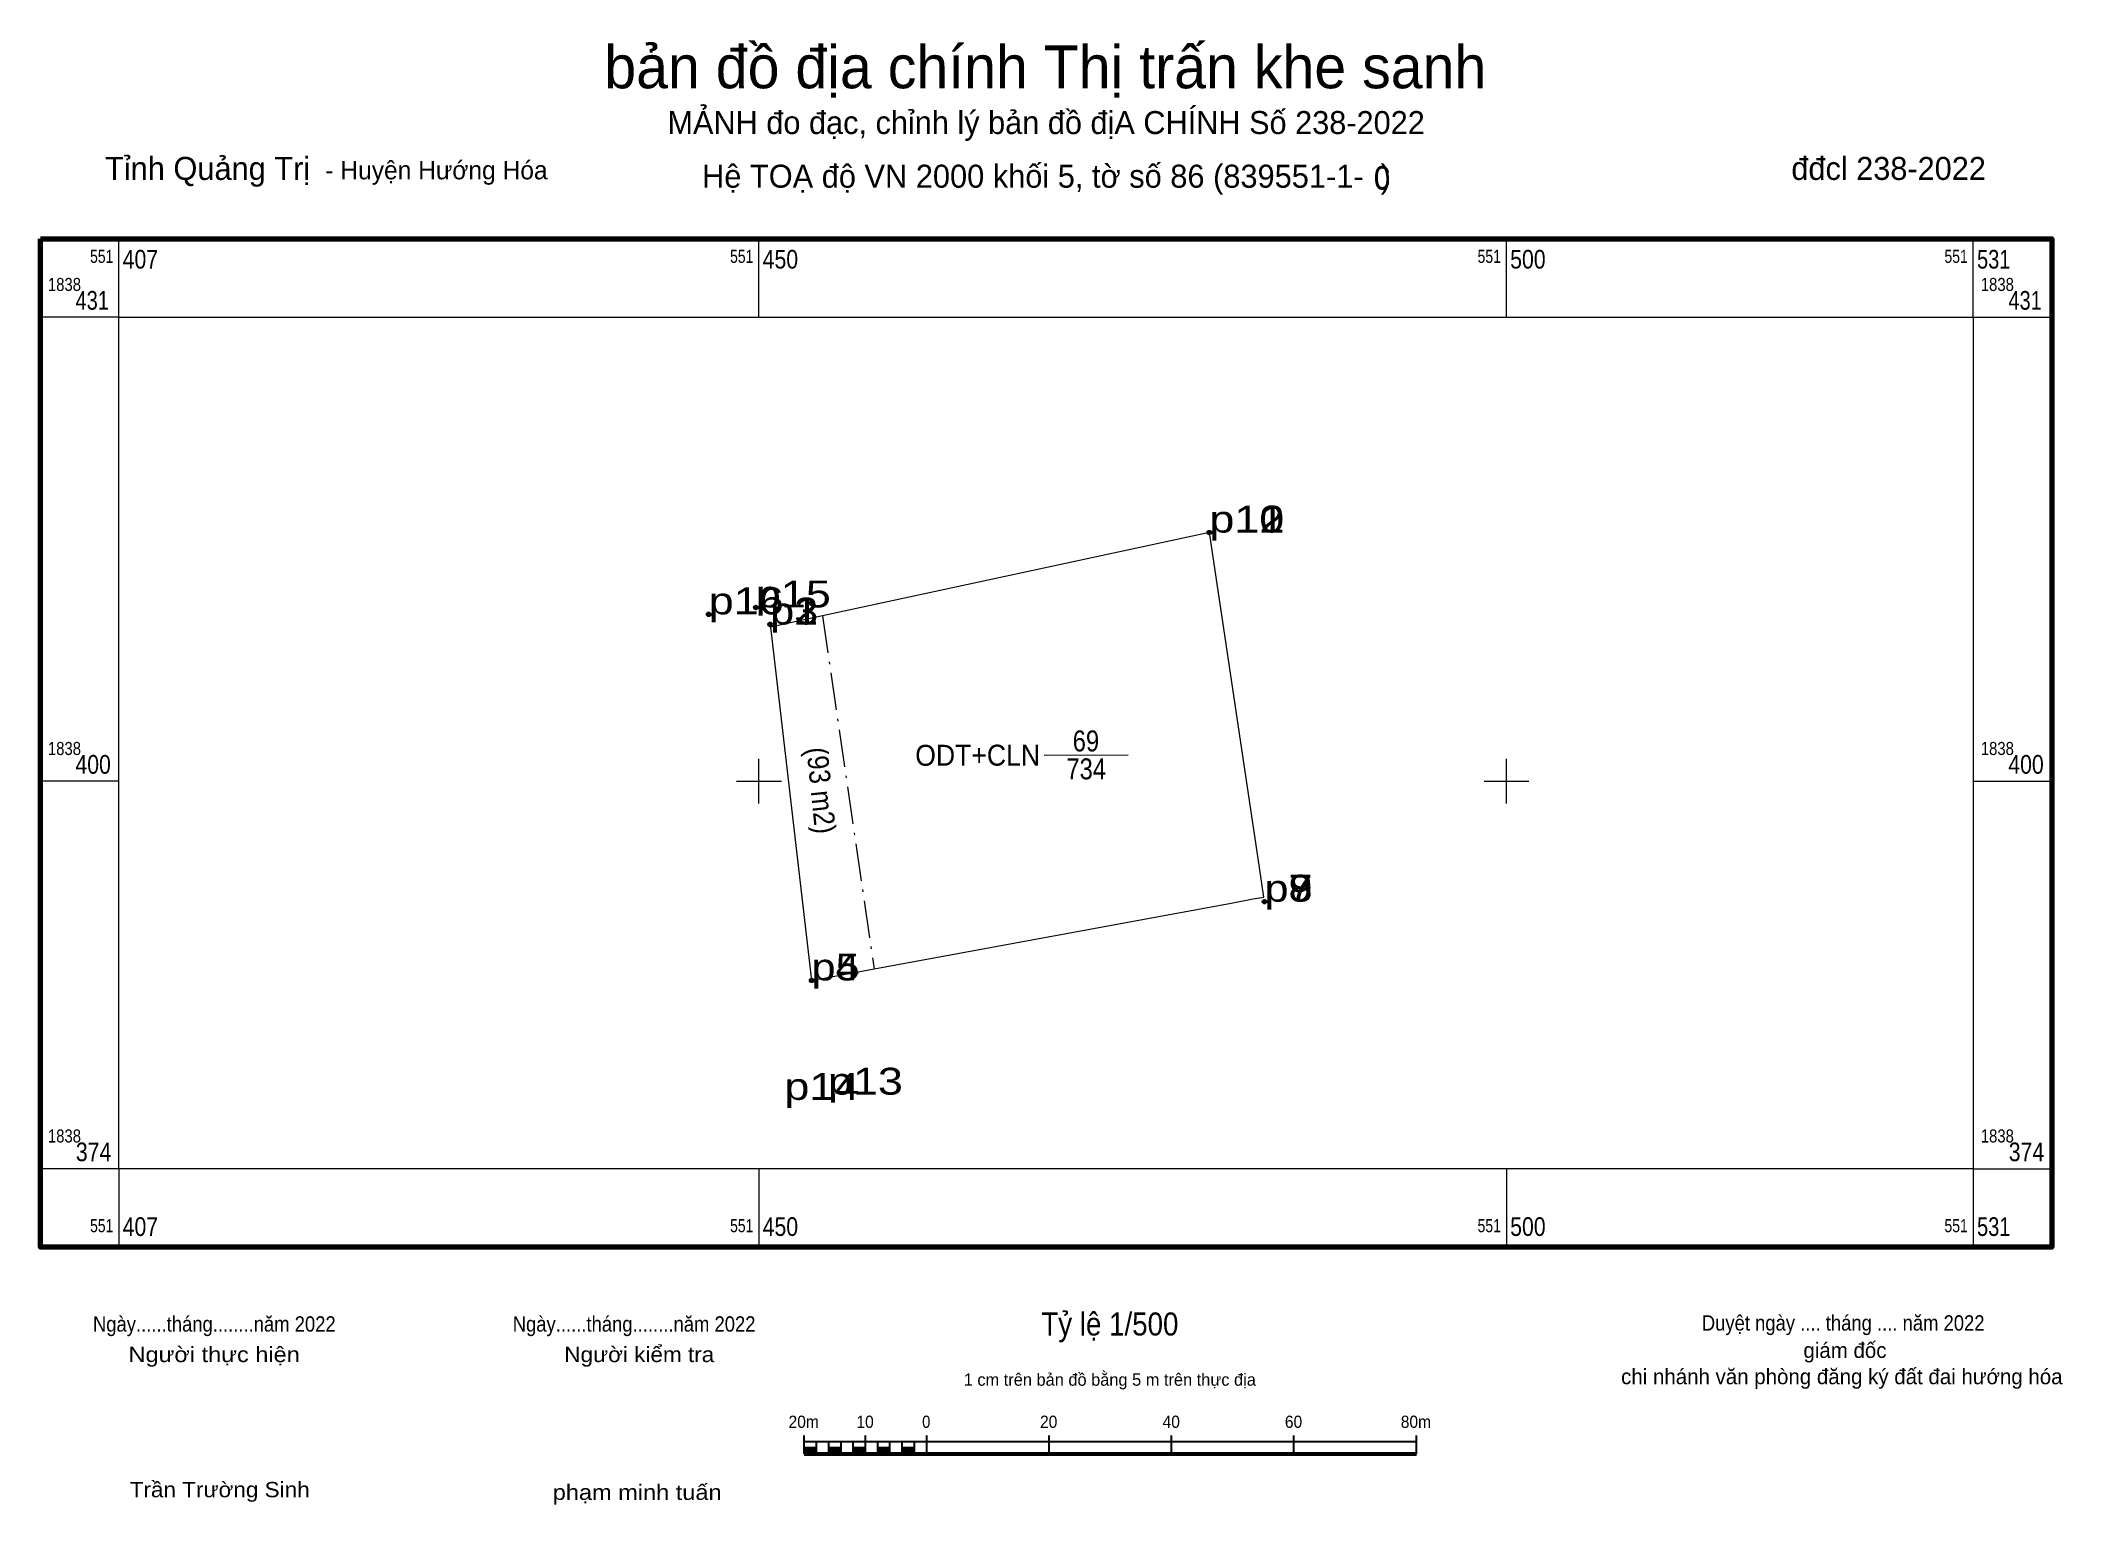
# Model space of a CAD drawing. Header units: metres. Extents: x 551100 to 551537, y 1838352 to 1838450.
# Drawn here: x 551401.9 to 551537.2, y 1838351.6 to 1838449.6 of the extents above; entities outside this region: 2.
import ezdxf
from ezdxf.enums import TextEntityAlignment as Align

# ---------------------------------------------------------------- set-up
doc = ezdxf.new("R2010")
doc.units = ezdxf.units.M
doc.header["$LTSCALE"] = 0.5
doc.header["$PDMODE"] = 32
doc.header["$PDSIZE"] = 0.25
doc.linetypes.add('DOT_DASHED', pattern=[7.7, 5, -1.2, 0.3, -1.2])
for name, color, linetype, lineweight in [('10', 7, 'Continuous', 13), ('13', 7, 'Continuous', 13), ('2', 7, 'Continuous', 25), ('30', 7, 'DOT_DASHED', 13), ('63', 7, 'Continuous', 13)]:
    doc.layers.add(name, color=color, linetype=linetype, lineweight=lineweight)
for name, color, linetype in [('12', 7, 'Continuous'), ('16', 7, 'Continuous'), ('4', 7, 'Continuous'), ('7', 7, 'Continuous')]:
    doc.layers.add(name, color=color, linetype=linetype)

msp = doc.modelspace()

# ---------------------------------------------------------------- hatches: boundary and pattern name
at = {"layer": '2'}
for points in [[(551453.03, 1838355.01), (551453.85, 1838355.01), (551453.85, 1838355.42), (551453.03, 1838355.42)], [(551454.67, 1838355.01), (551455.49, 1838355.01), (551455.49, 1838355.42), (551454.67, 1838355.42)], [(551456.31, 1838355.01), (551457.13, 1838355.01), (551457.13, 1838355.42), (551456.31, 1838355.42)], [(551457.95, 1838355.01), (551458.76, 1838355.01), (551458.76, 1838355.42), (551457.95, 1838355.42)], [(551459.58, 1838355.01), (551460.4, 1838355.01), (551460.4, 1838355.42), (551459.58, 1838355.42)]]:
    msp.add_hatch(color=256, dxfattribs=at).paths.add_polyline_path(points)

# ---------------------------------------------------------------- linework, layer by layer
at = {"layer": '10'}
msp.add_lwpolyline([(551483.77, 1838392.25), (551483.48, 1838394.22), (551480.13, 1838416.63), (551454.25, 1838411.05), (551450.77, 1838410.3), (551453.52, 1838386.67), (551457.7, 1838387.44), (551481.59, 1838391.84), (551483.07, 1838392.12)], close=True, dxfattribs=at)
at = {"layer": '13'}
msp.add_line((551469.08, 1838401.75), (551474.7, 1838401.76), dxfattribs=at)
at = {"layer": '2'}
for p, q in [((551453.03, 1838355.01), (551453.03, 1838356.24)), ((551453.03, 1838355.83), (551493.98, 1838355.83)), ((551453.85, 1838355.01), (551453.85, 1838355.83)), ((551454.67, 1838355.01), (551454.67, 1838355.83)), ((551455.49, 1838355.01), (551455.49, 1838355.83)), ((551456.31, 1838355.01), (551456.31, 1838355.83)), ((551457.13, 1838355.01), (551457.13, 1838356.24)), ((551457.95, 1838355.01), (551457.95, 1838355.83)), ((551458.76, 1838355.01), (551458.76, 1838355.83)), ((551459.58, 1838355.01), (551459.58, 1838355.83)), ((551460.4, 1838355.01), (551460.4, 1838355.83)), ((551461.22, 1838355.01), (551461.22, 1838356.24)), ((551469.41, 1838355.01), (551469.41, 1838356.24)), ((551477.6, 1838355.01), (551477.6, 1838356.24)), ((551485.79, 1838355.01), (551485.79, 1838356.24)), ((551493.98, 1838355.01), (551493.98, 1838356.24))]:
    msp.add_line(p, q, dxfattribs=at)
at = {"layer": '2', "lineweight": 53}
msp.add_line((551453.03, 1838355.01), (551493.98, 1838355.01), dxfattribs=at)
at = {"layer": '2', "lineweight": 13}
for points in [[(551453.03, 1838355.01), (551453.85, 1838355.01), (551453.85, 1838355.42), (551453.03, 1838355.42)], [(551454.67, 1838355.01), (551455.49, 1838355.01), (551455.49, 1838355.42), (551454.67, 1838355.42)], [(551456.31, 1838355.01), (551457.13, 1838355.01), (551457.13, 1838355.42), (551456.31, 1838355.42)], [(551457.95, 1838355.01), (551458.76, 1838355.01), (551458.76, 1838355.42), (551457.95, 1838355.42)], [(551459.58, 1838355.01), (551460.4, 1838355.01), (551460.4, 1838355.42), (551459.58, 1838355.42)]]:
    msp.add_lwpolyline(points, close=True, dxfattribs=at)
at = {"layer": '30'}
msp.add_line((551454.25, 1838411.05), (551457.7, 1838387.44), dxfattribs=at)
at = {"layer": '63'}
for p, q in [((551407.19, 1838431.04), (551407.19, 1838436.29)), ((551450, 1838431.04), (551450, 1838436.29)), ((551500, 1838431.04), (551500, 1838436.29)), ((551531.23, 1838431.04), (551531.23, 1838436.29)), ((551407.19, 1838431.04), (551401.94, 1838431.04)), ((551531.23, 1838431.04), (551536.48, 1838431.04)), ((551450, 1838398.5), (551450, 1838401.5)), ((551500, 1838398.5), (551500, 1838401.5)), ((551407.19, 1838400), (551401.94, 1838400)), ((551448.5, 1838400), (551451.5, 1838400)), ((551498.5, 1838400), (551501.5, 1838400)), ((551531.23, 1838400), (551536.48, 1838400)), ((551407.19, 1838374.08), (551401.94, 1838374.08)), ((551407.19, 1838374.08), (551407.19, 1838368.83)), ((551450, 1838374.08), (551450, 1838368.83)), ((551500, 1838374.08), (551500, 1838368.83)), ((551531.23, 1838374.08), (551531.23, 1838368.83)), ((551531.23, 1838374.08), (551536.48, 1838374.08))]:
    msp.add_line(p, q, dxfattribs=at)
at = {"layer": '63', "lineweight": 70}
msp.add_lwpolyline([(551401.94, 1838436.29), (551536.48, 1838436.29), (551536.48, 1838368.83), (551401.94, 1838368.83)], close=True, dxfattribs=at)
at = {"layer": '63'}
msp.add_lwpolyline([(551407.19, 1838431.04), (551531.23, 1838431.04), (551531.23, 1838374.08), (551407.19, 1838374.08)], close=True, dxfattribs=at)
at = {"layer": '7'}
for p in [(551480.12, 1838416.63), (551480.13, 1838416.63), (551446.64, 1838411.16), (551449.79, 1838411.62), (551450.75, 1838410.49), (551450.75, 1838410.48), (551483.81, 1838391.94), (551483.82, 1838391.94), (551453.52, 1838386.67), (551453.53, 1838386.67), (551100.56, 1838358.89), (551103.47, 1838359.24)]:
    msp.add_point(p, dxfattribs=at)

# ---------------------------------------------------------------- texts
at = {"layer": '12'}
for s, width, p in [('p10', 1.25, (551480.12, 1838416.63)), ('p12', 1.25, (551480.13, 1838416.63)), ('p11', 1.25, (551480.13, 1838416.63)), ('p16', 1.25, (551446.64, 1838411.16)), ('p15', 1.25, (551449.79, 1838411.62)), ('p2', 1.2, (551450.75, 1838410.48)), ('p3', 1.2, (551450.75, 1838410.48)), ('p1', 1.2, (551450.75, 1838410.49)), ('p7', 1.2, (551483.81, 1838391.94)), ('p8', 1.2, (551483.82, 1838391.94)), ('p9', 1.2, (551483.82, 1838391.94)), ('p4', 1.2, (551453.52, 1838386.67)), ('p5', 1.2, (551453.52, 1838386.67)), ('p14', 1.25, (551451.7, 1838378.68)), ('p13', 1.25, (551454.61, 1838379.03))]:
    msp.add_text(s, height=1.8, dxfattribs=dict(at, width=width)).set_placement(p)
at = {"layer": '13', "width": 0.85}
msp.add_text('69', height=1.4, rotation=0.118, dxfattribs=at).set_placement((551471.874, 1838401.992), align=Align.CENTER)
at = {"layer": '16', "width": 0.9}
msp.add_text('(93 m2)', height=1.4, rotation=275.829, dxfattribs=at).set_placement((551453.47, 1838399.311), align=Align.CENTER)
at = {"layer": '2'}
for s, height, p in [('bản đồ địa chính Thị trấn khe sanh', 2.865, (551469.155, 1838446.35)), ('MẢNH đo đạc, chỉnh lý bản đồ địA CHÍNH Số 238-2022', 1.535, (551469.21, 1838443.29)), ('Hệ TOẠ độ VN 2000 khối 5, tờ số 86 (839551-1-  )', 1.539, (551469.235, 1838439.7)), ('giám đốc', 1.024, (551522.645, 1838361.42)), ('1 cm trên bản đồ bằng 5 m trên thực địa', 0.8188, (551473.47, 1838359.56)), ('chi nhánh văn phòng đăng ký đất đai hướng hóa', 1.024, (551522.435, 1838359.66))]:
    msp.add_text(s, height=height, dxfattribs=at).set_placement(p, align=Align.CENTER)
for s, height, p in [('Tỉnh Quảng Trị ', 1.539, (551406.26, 1838440.22)), ('- Huyện Hướng Hóa', 1.228, (551421, 1838440.26))]:
    msp.add_text(s, height=height, dxfattribs=at).set_placement(p)
msp.add_text(' đđcl 238-2022', height=1.535, dxfattribs=at).set_placement((551532.07, 1838440.22), align=Align.RIGHT)
at = {"layer": '2', "width": 0.95}
msp.add_text('ODT+CLN', height=1.4, rotation=0.118, dxfattribs=at).set_placement((551468.807, 1838401.047), align=Align.RIGHT)
at = {"layer": '2'}
for s, height, width, p in [('Ngày......tháng........năm 2022', 1.024, 0.9, (551413.57, 1838363.18)), ('Ngày......tháng........năm 2022', 1.024, 0.9, (551441.65, 1838363.18)), ('Tỷ lệ 1/500', 1.54, 0.9, (551473.475, 1838362.92)), ('Duyệt ngày .... tháng .... năm 2022', 1.024, 0.9, (551522.525, 1838363.25)), ('Người thực hiện', 1.024, 1.15, (551413.56, 1838361.14)), ('Người kiểm tra', 1.024, 1.1, (551441.995, 1838361.14)), ('20m', 0.8188, 0.95, (551452.995, 1838356.74)), ('10', 0.8188, 0.95, (551457.1, 1838356.74)), ('0', 0.819, 0.9, (551461.19, 1838356.74)), ('20', 0.8188, 0.95, (551469.38, 1838356.74)), ('40', 0.8188, 0.95, (551477.58, 1838356.74)), ('60', 0.8188, 0.95, (551485.76, 1838356.74)), ('80m', 0.8188, 0.95, (551493.945, 1838356.74)), ('Trần Trường Sinh', 1.024, 1.1, (551413.93, 1838352.1)), ('phạm minh tuấn', 1.024, 1.15, (551441.855, 1838351.92))]:
    msp.add_text(s, height=height, dxfattribs=dict(at, width=width)).set_placement(p, align=Align.CENTER)
at = {"layer": '4', "width": 0.85}
msp.add_text('734', height=1.4, rotation=0.118, dxfattribs=at).set_placement((551471.894, 1838400.123), align=Align.CENTER)
at = {"layer": '63', "width": 0.8}
msp.add_text('c', height=2.057, dxfattribs=at).set_placement((551491.66, 1838439.57), align=Align.CENTER)
at = {"layer": '63'}
for s, height, width, p in [('551', 0.875, 0.8, (551406.82, 1838434.67)), ('551', 0.875, 0.8, (551449.63, 1838434.67)), ('551', 0.875, 0.8, (551499.63, 1838434.67)), ('551', 0.875, 0.8, (551530.86, 1838434.67)), ('431', 1.25, 0.8, (551406.52, 1838431.54)), ('431', 1.25, 0.8, (551535.81, 1838431.54)), ('400', 1.25, 0.85, (551406.65, 1838400.5)), ('400', 1.25, 0.85, (551535.94, 1838400.5)), ('374', 1.25, 0.85, (551406.68, 1838374.58)), ('374', 1.25, 0.85, (551535.97, 1838374.58)), ('551', 0.875, 0.8, (551406.82, 1838369.83)), ('551', 0.875, 0.8, (551449.63, 1838369.83)), ('551', 0.875, 0.8, (551499.63, 1838369.83)), ('551', 0.875, 0.8, (551530.86, 1838369.83))]:
    msp.add_text(s, height=height, dxfattribs=dict(at, width=width)).set_placement(p, align=Align.RIGHT)
for s, height, width, p in [('407', 1.25, 0.85, (551407.44, 1838434.29)), ('450', 1.25, 0.85, (551450.25, 1838434.29)), ('500', 1.25, 0.85, (551500.25, 1838434.29)), ('531', 1.25, 0.8, (551531.48, 1838434.29)), ('1838', 0.875, 0.85, (551402.44, 1838432.79)), ('1838', 0.875, 0.85, (551531.73, 1838432.79)), ('1838', 0.875, 0.85, (551402.44, 1838401.75)), ('1838', 0.875, 0.85, (551531.73, 1838401.75)), ('1838', 0.875, 0.85, (551402.44, 1838375.83)), ('1838', 0.875, 0.85, (551531.73, 1838375.83)), ('407', 1.25, 0.85, (551407.44, 1838369.58)), ('450', 1.25, 0.85, (551450.25, 1838369.58)), ('500', 1.25, 0.85, (551500.25, 1838369.58)), ('531', 1.25, 0.8, (551531.48, 1838369.58))]:
    msp.add_text(s, height=height, dxfattribs=dict(at, width=width)).set_placement(p)

doc.saveas('drawing.dxf')
